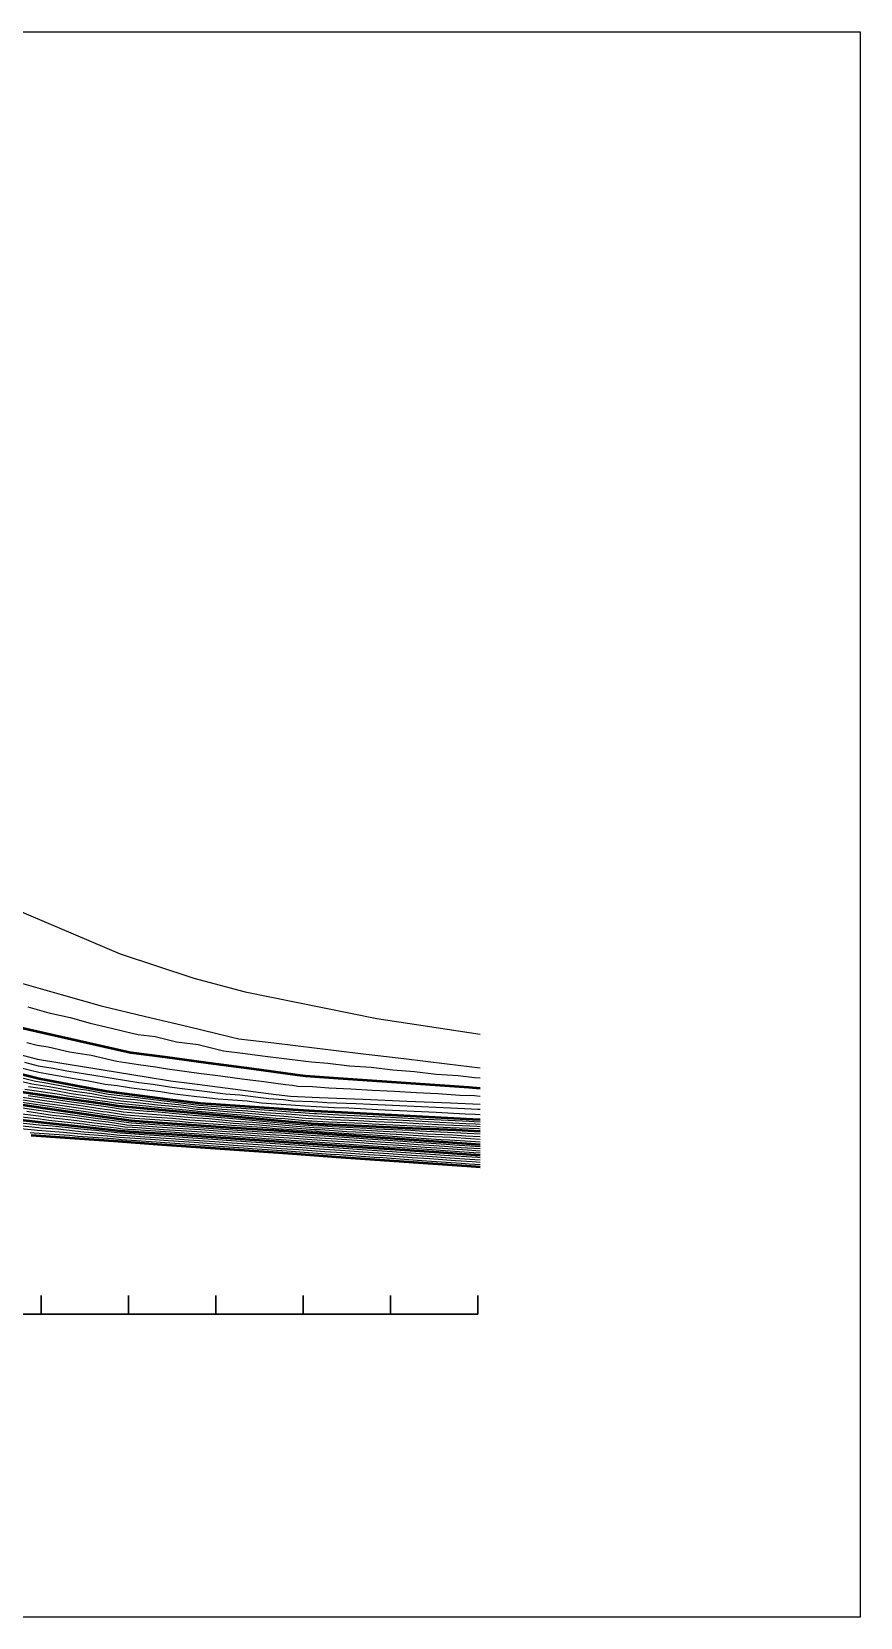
# Model space of a CAD drawing. Header units: metres. Extents: x -0.3 to 4.88, y -0.92 to 3.02.
# Drawn here: x 2.978 to 4.875, y -0.918 to 2.712 of the extents above; entities that cross this region are included whole.
import ezdxf

# ---------------------------------------------------------------- set-up
doc = ezdxf.new("R2010")
doc.units = ezdxf.units.M
doc.layers.add('ANNO-VP-R', color=1, linetype='Continuous', lineweight=25, transparency=0.5)
doc.layers.add('LAYER025', color=7, linetype='Continuous', lineweight=25, true_color=0xa35200)
doc.layers.add('LAYER026', color=7, linetype='Continuous', lineweight=50, true_color=0x753b00)
picture_1 = doc.add_image_def('image1.jpg', size_in_pixel=(602, 422))

msp = doc.modelspace()

# ---------------------------------------------------------------- linework, layer by layer
at = {"layer": 'ANNO-VP-R', "lineweight": 30, "flags": 128}
for points in [[(3, -0.2241), (3, -0.1814)], [(3.2, -0.2241), (3.2, -0.1814)], [(3.4, -0.2241), (3.4, -0.1814)], [(3.6, -0.2241), (3.6, -0.1814)], [(3.8, -0.2241), (3.8, -0.1814)], [(4, -0.2241), (4, -0.1814)], [(0, -0.2241), (3.9994, -0.2241)]]:
    msp.add_lwpolyline(points, dxfattribs=at)
at = {"layer": 'LAYER025', "color": 34, "linetype": 'Continuous', "lineweight": 25, "true_color": 0xa35200}
for points, elevation in [([(1.5879, 2.5021), (1.6539, 2.3507), (1.7776, 2.061), (1.8788, 1.8335), (1.9988, 1.6038), (2.1751, 1.3317), (2.3194, 1.1589), (2.5861, 0.9131), (2.6983, 0.8336), (2.9037, 0.7189), (3.1806, 0.6008), (3.3493, 0.5453), (3.4669, 0.5141), (3.7684, 0.4533), (4.0054, 0.4171)], 2), ([(2.9495, 0.5353), (3.0457, 0.5082), (3.1377, 0.4824), (3.2393, 0.458), (3.3365, 0.4347), (3.4338, 0.4114), (3.4526, 0.4069), (3.5327, 0.3972), (3.6319, 0.3853), (3.7312, 0.3733), (3.8305, 0.3613), (3.9298, 0.3493), (4.0054, 0.3402)], 3), ([(2.9694, 0.4798), (3.0175, 0.4663), (3.0663, 0.4553), (3.1123, 0.4423), (3.161, 0.4313), (3.2118, 0.4191), (3.2223, 0.4167), (3.2612, 0.4115), (3.3098, 0.3999), (3.3594, 0.3932), (3.408, 0.3816), (3.4174, 0.3793), (3.467, 0.3727), (3.507, 0.3678), (3.5566, 0.3612), (3.6062, 0.3552), (3.6187, 0.3535), (3.656, 0.3509), (3.7056, 0.3449), (3.7555, 0.3414), (3.8052, 0.3354), (3.855, 0.332), (3.9047, 0.326), (3.9546, 0.3225), (3.9924, 0.3179), (4.0054, 0.317)], 4), ([(2.9454, 0.3722), (2.9919, 0.3598), (3.0431, 0.3514), (3.1418, 0.3354), (3.2405, 0.3193), (3.2959, 0.3103), (3.3394, 0.3047), (3.4386, 0.292), (3.5378, 0.2793), (3.5705, 0.2751), (3.6375, 0.2724), (3.7374, 0.2683), (3.8373, 0.2642), (3.9372, 0.2601), (4.0054, 0.2573)], 7), ([(2.9673, 0.3983), (2.9906, 0.3921), (3.0162, 0.3879), (3.065, 0.3769), (3.1143, 0.3688), (3.1631, 0.3578), (3.1736, 0.3554), (3.2229, 0.3474), (3.2618, 0.3421), (3.2895, 0.3376), (3.3113, 0.3348), (3.3608, 0.3282), (3.4104, 0.3218), (3.46, 0.3152), (3.5096, 0.3088), (3.5591, 0.3022), (3.5755, 0.3001), (3.588, 0.2984), (3.6214, 0.2971), (3.6588, 0.2945), (3.7087, 0.2924), (3.7586, 0.2889), (3.8086, 0.2869), (3.8584, 0.2834), (3.9084, 0.2814), (3.9583, 0.2779), (3.9924, 0.2765), (4.0054, 0.2756)], 6), ([(2.9078, 0.3293), (2.9874, 0.3094), (3.0072, 0.3066), (3.0838, 0.2923), (3.1036, 0.2895), (3.1499, 0.2808), (3.1546, 0.2801), (3.1872, 0.2759), (3.2024, 0.2745), (3.2817, 0.2643), (3.3016, 0.2624), (3.3621, 0.2546), (3.3811, 0.2533), (3.401, 0.2515), (3.4808, 0.2462), (3.5008, 0.2444), (3.5806, 0.239), (3.5942, 0.2378), (3.624, 0.2358), (3.6304, 0.2355), (3.6804, 0.2329), (3.7004, 0.232), (3.7803, 0.2279), (3.8002, 0.227), (3.8801, 0.2228), (3.9001, 0.2219), (3.98, 0.2178), (3.9911, 0.2173), (4.0054, 0.2165)], 11), ([(2.9125, 0.351), (2.9789, 0.3344), (2.9944, 0.3303), (3.0114, 0.3275), (3.0753, 0.3156), (3.1082, 0.3102), (3.1468, 0.303), (3.174, 0.2995), (3.2069, 0.2941), (3.273, 0.2856), (3.2914, 0.2826), (3.306, 0.2807), (3.3563, 0.2742), (3.3722, 0.2731), (3.4052, 0.2689), (3.4718, 0.2645), (3.5048, 0.2602), (3.5713, 0.2558), (3.5823, 0.2544), (3.6046, 0.2535), (3.6295, 0.2518), (3.6711, 0.2497), (3.7044, 0.2483), (3.771, 0.2448), (3.8043, 0.2435), (3.8709, 0.24), (3.9042, 0.2386), (3.9708, 0.2352), (3.9935, 0.2343), (4.0054, 0.2336)], 9), ([(2.9621, 0.3533), (2.9931, 0.345), (3.0273, 0.3395), (3.0592, 0.3335), (3.125, 0.3228), (3.1443, 0.3192), (3.1579, 0.3174), (3.2237, 0.3067), (3.2567, 0.3024), (3.2936, 0.2964), (3.3227, 0.2927), (3.3479, 0.2894), (3.3558, 0.2889), (3.4219, 0.2804), (3.4552, 0.2782), (3.5213, 0.2698), (3.5546, 0.2675), (3.5764, 0.2647), (3.621, 0.2629), (3.6335, 0.2621), (3.6543, 0.261), (3.7209, 0.2583), (3.7542, 0.2566), (3.8208, 0.2538), (3.8541, 0.2521), (3.9207, 0.2494), (3.954, 0.2476), (3.9995, 0.2458), (4.0054, 0.2455)], 8), ([(2.9194, 0.3182), (2.9791, 0.3033), (3.0187, 0.2977), (3.0761, 0.2869), (3.1157, 0.2813), (3.1505, 0.2748), (3.16, 0.2734), (3.1844, 0.2703), (3.2147, 0.2675), (3.2742, 0.2598), (3.3141, 0.2561), (3.3594, 0.2503), (3.3736, 0.2493), (3.4135, 0.2457), (3.4733, 0.2417), (3.5132, 0.238), (3.573, 0.234), (3.6002, 0.2315), (3.6226, 0.23), (3.6353, 0.2295), (3.6728, 0.2275), (3.7128, 0.2257), (3.7727, 0.2226), (3.8127, 0.2208), (3.8726, 0.2177), (3.9125, 0.2159), (3.9725, 0.2128), (3.9947, 0.2118), (4.0054, 0.2113)], 12), ([(2.9625, 0.2911), (3.0417, 0.2798), (3.0609, 0.2762), (3.1401, 0.2649), (3.1517, 0.2627), (3.1706, 0.26), (3.1788, 0.259), (3.2394, 0.2534), (3.2592, 0.2508), (3.3389, 0.2435), (3.354, 0.2416), (3.3587, 0.2413), (3.4384, 0.234), (3.4583, 0.2326), (3.538, 0.2253), (3.558, 0.224), (3.6123, 0.219), (3.6197, 0.2185), (3.6452, 0.2174), (3.6577, 0.2167), (3.7376, 0.2131), (3.7576, 0.2121), (3.8375, 0.2085), (3.8575, 0.2075), (3.9374, 0.2039), (3.9574, 0.2029), (4.0018, 0.2009), (4.0054, 0.2007)], 14), ([(2.9708, 0.2972), (3.0302, 0.2887), (3.0685, 0.2816), (3.1279, 0.2731), (3.1511, 0.2688), (3.1653, 0.2667), (3.1816, 0.2646), (3.227, 0.2604), (3.2667, 0.2553), (3.3265, 0.2498), (3.3567, 0.2459), (3.3662, 0.2453), (3.4259, 0.2398), (3.4658, 0.2371), (3.5256, 0.2317), (3.5655, 0.229), (3.6062, 0.2253), (3.6212, 0.2243), (3.6403, 0.2234), (3.6652, 0.2221), (3.7252, 0.2194), (3.7651, 0.2174), (3.8251, 0.2147), (3.865, 0.2126), (3.925, 0.2099), (3.9649, 0.2078), (3.9983, 0.2064), (4.0054, 0.206)], 13), ([(2.94, 0.2636), (3.0192, 0.2522), (3.039, 0.2493), (3.1182, 0.2379), (3.138, 0.235), (3.1427, 0.2344), (3.1995, 0.2262), (3.2147, 0.2248), (3.2372, 0.2232), (3.317, 0.2178), (3.337, 0.216), (3.4168, 0.2105), (3.4367, 0.2087), (3.5165, 0.2033), (3.5364, 0.2014), (3.55, 0.2002), (3.6298, 0.1948), (3.6362, 0.1945), (3.716, 0.189), (3.736, 0.1882), (3.8158, 0.1827), (3.8358, 0.1818), (3.9156, 0.1764), (3.9356, 0.1755), (3.9943, 0.1715), (4.0054, 0.171)], 19), ([(2.9436, 0.269), (3.003, 0.2604), (3.0426, 0.2547), (3.1019, 0.2461), (3.1415, 0.2405), (3.151, 0.2391), (3.1936, 0.2329), (3.2239, 0.2302), (3.2408, 0.229), (3.3007, 0.2249), (3.3405, 0.2213), (3.4004, 0.2172), (3.4402, 0.2136), (3.5001, 0.2095), (3.5399, 0.2058), (3.5671, 0.2033), (3.6269, 0.1993), (3.6397, 0.1987), (3.6995, 0.1946), (3.7395, 0.1928), (3.7993, 0.1888), (3.8393, 0.187), (3.8992, 0.1829), (3.9391, 0.1811), (3.9832, 0.1781), (4.0054, 0.1771)], 18), ([(2.9471, 0.2743), (2.9867, 0.2686), (3.0461, 0.2601), (3.0857, 0.2544), (3.1451, 0.2459), (3.1593, 0.2438), (3.1877, 0.2397), (3.2332, 0.2356), (3.2445, 0.2348), (3.2844, 0.2321), (3.3441, 0.2266), (3.384, 0.2239), (3.4438, 0.2184), (3.4837, 0.2157), (3.5434, 0.2102), (3.5841, 0.2065), (3.6241, 0.2038), (3.6431, 0.2029), (3.683, 0.2002), (3.743, 0.1975), (3.7829, 0.1948), (3.8428, 0.1921), (3.8827, 0.1894), (3.9427, 0.1867), (3.972, 0.1847), (4.0054, 0.1832)], 17), ([(2.9705, 0.2768), (3.0497, 0.2655), (3.0695, 0.2626), (3.1487, 0.2513), (3.1676, 0.2486), (3.1818, 0.2465), (3.2424, 0.241), (3.2481, 0.2406), (3.268, 0.2392), (3.3477, 0.2319), (3.3676, 0.2306), (3.4473, 0.2233), (3.4673, 0.2219), (3.5469, 0.2146), (3.6012, 0.2096), (3.6212, 0.2083), (3.6466, 0.2071), (3.6666, 0.2058), (3.7465, 0.2022), (3.7665, 0.2008), (3.8464, 0.1972), (3.8663, 0.1959), (3.9462, 0.1923), (3.9609, 0.1913), (4.0054, 0.1893)], 16), ([(2.9181, 0.2319), (2.9976, 0.2232), (3.0174, 0.2204), (3.0969, 0.2117), (3.1167, 0.2088), (3.1724, 0.2027), (3.1866, 0.2007), (3.2105, 0.199), (3.2161, 0.1987), (3.296, 0.1933), (3.3159, 0.1919), (3.3957, 0.1865), (3.4157, 0.1852), (3.4955, 0.1798), (3.5155, 0.1784), (3.5953, 0.1731), (3.6152, 0.1717), (3.6951, 0.1663), (3.715, 0.165), (3.7948, 0.1596), (3.8148, 0.1582), (3.8946, 0.1529), (3.9146, 0.1515), (3.9907, 0.1464), (4.0054, 0.1454)], 24), ([(2.9227, 0.2385), (2.9823, 0.232), (3.0219, 0.2263), (3.0815, 0.2197), (3.1211, 0.214), (3.1629, 0.2094), (3.1913, 0.2053), (3.2092, 0.2041), (3.2205, 0.2034), (3.2804, 0.1993), (3.3203, 0.1966), (3.3801, 0.1926), (3.4201, 0.1899), (3.4799, 0.1858), (3.5198, 0.1831), (3.5797, 0.1791), (3.6196, 0.1763), (3.6795, 0.1723), (3.7194, 0.1696), (3.7792, 0.1656), (3.8191, 0.1628), (3.879, 0.1588), (3.9189, 0.1561), (3.976, 0.1522), (4.0054, 0.1502)], 23), ([(2.9517, 0.2495), (3.0309, 0.238), (3.0508, 0.2359), (3.13, 0.2244), (3.1439, 0.2229), (3.2007, 0.2147), (3.2067, 0.2143), (3.2292, 0.2128), (3.2492, 0.2114), (3.329, 0.206), (3.349, 0.2046), (3.4288, 0.1992), (3.4487, 0.1978), (3.5286, 0.1924), (3.5485, 0.1911), (3.6283, 0.1856), (3.6483, 0.1843), (3.7281, 0.1788), (3.748, 0.1775), (3.8279, 0.1721), (3.8478, 0.1707), (3.9276, 0.1653), (3.9467, 0.164), (4.0054, 0.16)], 21), ([(2.967, 0.2407), (3.0264, 0.2321), (3.0662, 0.2278), (3.1256, 0.2192), (3.1534, 0.2162), (3.196, 0.21), (3.208, 0.2092), (3.2249, 0.2081), (3.2648, 0.2054), (3.3246, 0.2013), (3.3646, 0.1986), (3.4244, 0.1945), (3.4643, 0.1918), (3.5242, 0.1878), (3.5641, 0.1851), (3.624, 0.181), (3.6639, 0.1783), (3.7237, 0.1742), (3.7636, 0.1715), (3.8235, 0.1675), (3.8634, 0.1648), (3.9233, 0.1607), (3.9614, 0.1581), (4.0054, 0.1551)], 22), ([(2.9239, 0.2176), (3.0034, 0.2089), (3.0057, 0.2088), (3.0257, 0.2074), (3.1052, 0.1987), (3.1251, 0.1973), (3.1808, 0.1912), (3.2048, 0.1896), (3.2247, 0.1881), (3.3045, 0.1828), (3.3245, 0.1814), (3.4043, 0.176), (3.4242, 0.1746), (3.5041, 0.1692), (3.524, 0.1678), (3.6038, 0.1624), (3.6238, 0.161), (3.7036, 0.1556), (3.7236, 0.1542), (3.8034, 0.1488), (3.8233, 0.1474), (3.9031, 0.142), (3.9231, 0.1406), (3.9993, 0.1355), (4.0054, 0.1351)], 26), ([(2.9343, 0.2099), (2.994, 0.2034), (2.9986, 0.2031), (3.0385, 0.2003), (3.0981, 0.1937), (3.138, 0.1909), (3.1798, 0.1863), (3.1977, 0.1851), (3.2376, 0.1823), (3.2975, 0.1783), (3.3374, 0.1755), (3.3973, 0.1714), (3.4372, 0.1686), (3.497, 0.1646), (3.5369, 0.1618), (3.5968, 0.1577), (3.6367, 0.1549), (3.6966, 0.1509), (3.7365, 0.1481), (3.7963, 0.144), (3.8362, 0.1412), (3.8961, 0.1372), (3.936, 0.1344), (3.9931, 0.1305), (4.0054, 0.1297)], 27), ([(2.9448, 0.2022), (2.9845, 0.1979), (2.9914, 0.1974), (3.0513, 0.1932), (3.0911, 0.1888), (3.1509, 0.1846), (3.1788, 0.1815), (3.1907, 0.1807), (3.2506, 0.1765), (3.2905, 0.1738), (3.3503, 0.1696), (3.3902, 0.1669), (3.4501, 0.1627), (3.49, 0.16), (3.5498, 0.1558), (3.5898, 0.1531), (3.6496, 0.1489), (3.6895, 0.1462), (3.7494, 0.1419), (3.7893, 0.1393), (3.8491, 0.135), (3.889, 0.1323), (3.9489, 0.1281), (3.987, 0.1256), (4.0054, 0.1243)], 28), ([(2.9751, 0.1923), (2.9843, 0.1917), (3.0641, 0.1861), (3.084, 0.1839), (3.1638, 0.1783), (3.1777, 0.1767), (3.1837, 0.1763), (3.2635, 0.1707), (3.2834, 0.1693), (3.3632, 0.1637), (3.3832, 0.1624), (3.463, 0.1567), (3.483, 0.1554), (3.5628, 0.1498), (3.5827, 0.1484), (3.6625, 0.1428), (3.6825, 0.1414), (3.7623, 0.1358), (3.7822, 0.1345), (3.862, 0.1288), (3.882, 0.1275), (3.9618, 0.1219), (3.9808, 0.1206), (4.0054, 0.1188)], 29)]:
    msp.add_lwpolyline(points, dxfattribs=dict(at, elevation=elevation))
at = {"layer": 'LAYER026', "color": 36, "linetype": 'Continuous', "lineweight": 50, "true_color": 0x753b00}
for points, elevation in [([(2.8918, 0.4464), (2.9893, 0.4243), (3.0868, 0.4023), (3.1844, 0.3802), (3.2054, 0.3754), (3.2831, 0.365), (3.3822, 0.3517), (3.4814, 0.3384), (3.5805, 0.3251), (3.6054, 0.3218), (3.6801, 0.3166), (3.7798, 0.3096), (3.8796, 0.3027), (3.9793, 0.2957), (4.0054, 0.2939)], 5), ([(2.8961, 0.3404), (2.9956, 0.3155), (3.0914, 0.2977), (3.1493, 0.2868), (3.1901, 0.2816), (3.2892, 0.2687), (3.3648, 0.2589), (3.3886, 0.2574), (3.4883, 0.2507), (3.5881, 0.244), (3.6255, 0.2415), (3.688, 0.2383), (3.7878, 0.2331), (3.8877, 0.2279), (3.9875, 0.2227), (4.0054, 0.2218)], 10), ([(2.9365, 0.2582), (3.0354, 0.2439), (3.1344, 0.2296), (3.2054, 0.2194), (3.2336, 0.2174), (3.3334, 0.2107), (3.4331, 0.2039), (3.5329, 0.1971), (3.6327, 0.1903), (3.7325, 0.1835), (3.8322, 0.1767), (3.932, 0.1699), (4.0054, 0.1649)], 20), ([(2.9543, 0.285), (3.0532, 0.2709), (3.1522, 0.2567), (3.1759, 0.2533), (3.2517, 0.2464), (3.3513, 0.2372), (3.4508, 0.2281), (3.5504, 0.219), (3.6183, 0.2128), (3.6501, 0.2113), (3.75, 0.2069), (3.8499, 0.2024), (3.9498, 0.1979), (4.0054, 0.1954)], 15), ([(2.9134, 0.2254), (3.0129, 0.2145), (3.1123, 0.2036), (3.1819, 0.196), (3.2118, 0.194), (3.3116, 0.1872), (3.4113, 0.1805), (3.5111, 0.1738), (3.6109, 0.1671), (3.7106, 0.1603), (3.8104, 0.1536), (3.9102, 0.1469), (4.0054, 0.1405)], 25), ([(2.9772, 0.186), (3.0769, 0.179), (3.1767, 0.1719), (3.2764, 0.1649), (3.3762, 0.1578), (3.4759, 0.1508), (3.5757, 0.1438), (3.6754, 0.1367), (3.7752, 0.1297), (3.8749, 0.1226), (3.9747, 0.1156), (4.0054, 0.1134)], 30)]:
    msp.add_lwpolyline(points, dxfattribs=dict(at, elevation=elevation))

# ---------------------------------------------------------------- pictures from other files: only their frames are drawn
at = {"layer": 'ANNO-VP-R'}
image = msp.add_image(picture_1, insert=(-0.3025, -0.9176), size_in_units=(5.1778, 3.6296), dxfattribs=dict(at, fade=61))
image.dxf.flags = 7

doc.saveas('drawing.dxf')
